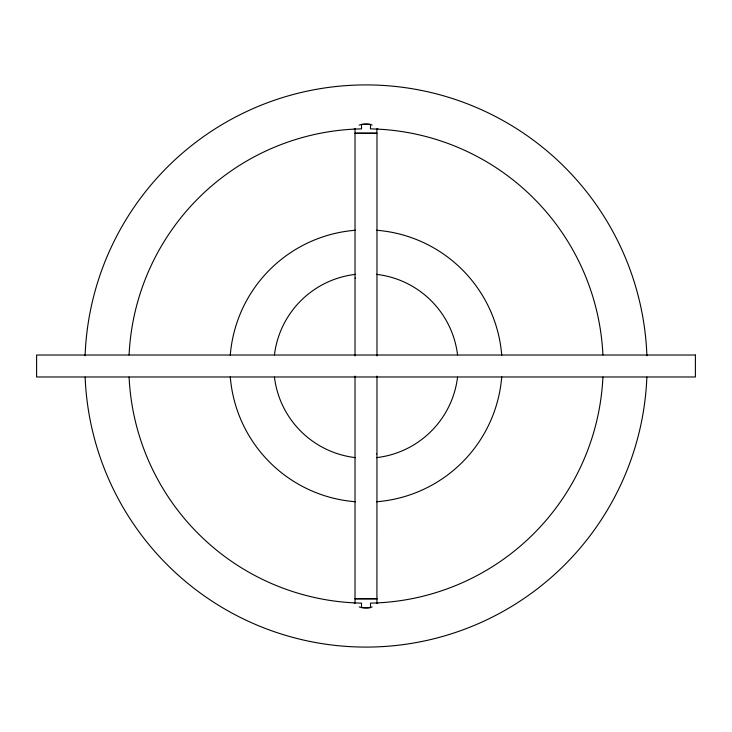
<?xml version="1.0" encoding="UTF-8"?>
<svg xmlns="http://www.w3.org/2000/svg" width="732" height="732" viewBox="0 0 732 732"><rect width="100%" height="100%" fill="white"/><g stroke="black" fill="none" stroke-linecap="round" stroke-linejoin="round"><path stroke-width="1.1" d="M376.916 603.168L376.98 376.083M359.211 125.081C363.484 123.754 367.931 123.159 372.149 125.081M372.149 606.919C367.931 608.841 363.484 608.246 359.211 606.919M376.815 133.233L376.916 128.832M376.77 133.233L355.139 133.233M361.443 124.44L370.557 124.44M355.075 133.224L376.98 133.224L376.98 355.917M355.487 278.16L355.185 278.178M376.513 453.84L376.651 453.803M361.443 607.56L370.557 607.56M370.483 125.081L370.483 128.878A237.168 237.168 0 0 1 602.912 354.928M370.483 606.919L370.483 603.122A237.168 237.168 0 0 0 602.912 377.072M361.517 125.081L361.517 128.878A237.168 237.168 0 0 0 129.088 354.928M361.517 606.919L361.517 603.122A237.168 237.168 0 0 1 129.088 377.072M355.02 128.832L355.02 355.917M355.02 376.083L355.02 603.168M501.704 377.044A136.152 136.152 0 0 1 376.486 501.749M355.514 501.749A136.152 136.152 0 0 1 230.296 377.044M230.296 354.956A136.152 136.152 0 0 1 355.514 230.251M376.486 230.251A136.152 136.152 0 0 1 501.704 354.956M457.564 377.09A92.232 92.232 0 0 1 376.577 457.619M355.423 457.619A92.232 92.232 0 0 1 274.436 377.09M274.436 354.91A92.232 92.232 0 0 1 355.423 274.381M376.577 274.381A92.232 92.232 0 0 1 457.564 354.91M355.23 457.61A11.849 1.19 0.4 0 1 355.532 457.555M376.468 457.555A11.849 1.19 -0.4 0 1 376.77 457.61M355.532 274.445A11.849 1.19 -0.4 0 1 355.23 274.39M376.77 274.39A11.849 1.19 0.4 0 1 376.468 274.445M646.868 377.062A281.088 281.088 0 0 1 366 647.088A281.088 281.088 0 0 1 85.132 377.062M85.095 355.734A281.088 281.088 0 0 1 366 84.912A281.088 281.088 0 0 1 646.905 355.734M354.197 603.077A11.858 0.458 0.2 0 1 354.654 602.985M376.724 602.994A11.858 0.458 0.2 0 1 377.785 603.15M377.803 128.924A11.858 0.458 0.2 0 1 377.346 129.015M355.102 128.988A11.858 0.458 0.2 0 1 354.215 128.85M355.075 598.776L376.98 598.776L355.075 598.776M695.4 355.02L36.6 355.02L36.6 376.98L695.4 376.98L695.4 355.02M230.269 376.953A10.971 0.906 90 0 0 230.287 376.925M230.287 355.075A10.971 0.906 -90 0 0 230.269 355.047M501.731 355.047A10.971 0.906 90 0 0 501.713 355.075M501.713 376.925A10.971 0.906 -90 0 0 501.731 376.953"/></g></svg>
